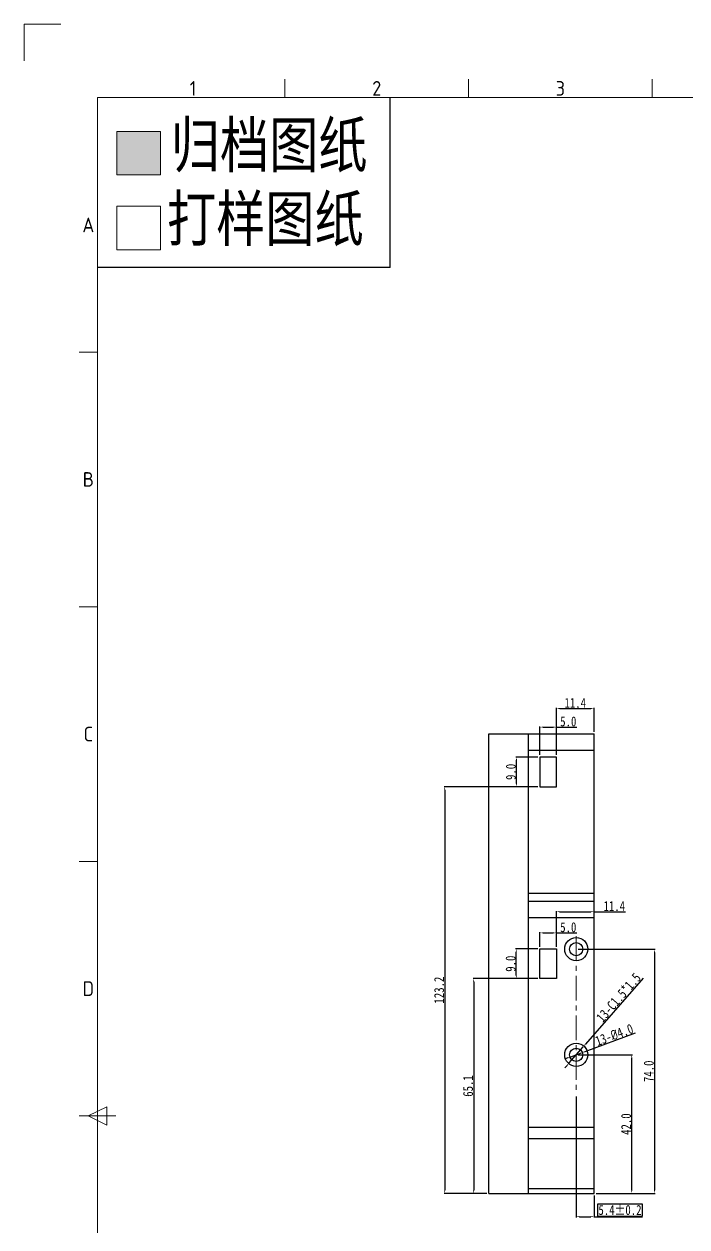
# Model space of a CAD drawing. Header units: inches. Extents: x 15988 to 16924, y -985 to -323.
# Drawn here: x 15987.7 to 16188.7, y -687.7 to -323.4 of the extents above; entities that cross this region are included whole.
import ezdxf
from ezdxf.enums import TextEntityAlignment as Align

# ---------------------------------------------------------------- set-up
doc = ezdxf.new("R2010")
doc.units = ezdxf.units.IN
doc.header["$MEASUREMENT"] = 0
doc.linetypes.add('CENTERX2', pattern=[4, 2.5, -0.5, 0.5, -0.5])
doc.layers.add('DIM', color=1, linetype='Continuous', lineweight=5)
doc.layers.add('中心线', color=2, linetype='CENTERX2', lineweight=5)
doc.layers.add('图框', color=7, linetype='Continuous')
doc.layers.add('注释', color=5, linetype='Continuous')
doc.styles.add('ISO Proportional', font='isocp.shx')
doc.styles.add('字母和汉字', font='arial.ttf', dxfattribs={"width": 0.8})
doc.styles.add('汉字专用', font='', dxfattribs={"width": 0.8})
doc.styles.get('汉字专用').set_extended_font_data('SimSun')
doc.dimstyles.new('1', dxfattribs={"dimtxt": 3, "dimasz": 1, "dimexe": 0.2, "dimexo": 0.625, "dimgap": 0.2, "dimtad": 1, "dimdec": 1, "dimzin": 1, "dimdsep": 46, "dimtxsty": '汉字专用', "dimcen": 2.5, "dimclrd": 256, "dimclre": 256, "dimclrt": 256, "dimadec": 0, "dimazin": 0, "dimtfac": 1, "dimtdec": 1, "dimtmove": 0, "dimatfit": 3, "dimfxl": 0, "dimarcsym": 0})
doc.dimstyles.new('副本1', dxfattribs={"dimtxt": 3, "dimasz": 1, "dimexe": 0.2, "dimexo": 0.625, "dimgap": -0.2, "dimtad": 1, "dimdec": 1, "dimzin": 1, "dimdsep": 46, "dimtxsty": '汉字专用', "dimcen": 2.5, "dimclrd": 256, "dimclre": 256, "dimclrt": 256, "dimadec": 0, "dimazin": 0, "dimtfac": 1, "dimtdec": 1, "dimtmove": 0, "dimatfit": 3, "dimfxl": 0, "dimarcsym": 0})

# ---------------------------------------------------------------- blocks, each defined once
blk = doc.blocks.new('*D32')
at = {"layer": 'Defpoints', "color": 0}
for p in [(16155.1, -635.6), (16171.92, -635.6), (16160.5, -677.6)]:
    blk.add_point(p, dxfattribs=at)
at = {"layer": 'DIM', "lineweight": -2}
for p, q in [((16155.73, -635.6), (16172.12, -635.6)), ((16171.92, -676.6), (16171.92, -636.6)), ((16161.13, -677.6), (16172.12, -677.6))]:
    blk.add_line(p, q, dxfattribs=at)
at = {"layer": 'DIM'}
for points in [[(16171.75, -636.6), (16172.09, -636.6), (16171.92, -635.6)], [(16171.75, -676.6), (16172.09, -676.6), (16171.92, -677.6)]]:
    blk.add_solid(points, dxfattribs=at)
at = {"layer": 'DIM', "insert": (16170.22, -656.6), "char_height": 3, "attachment_point": 5, "rotation": 90, "style": '汉字专用'}
blk.add_mtext('42.0', dxfattribs=at)
blk = doc.blocks.new('*D33')
at = {"layer": 'Defpoints', "color": 0}
for p in [(16155.1, -603.6), (16160.5, -677.6), (16178.81, -677.6)]:
    blk.add_point(p, dxfattribs=at)
at = {"layer": 'DIM', "lineweight": -2}
for p, q in [((16155.73, -603.6), (16179.01, -603.6)), ((16178.81, -604.6), (16178.81, -676.6)), ((16161.13, -677.6), (16179.01, -677.6))]:
    blk.add_line(p, q, dxfattribs=at)
at = {"layer": 'DIM'}
for points in [[(16178.64, -604.6), (16178.97, -604.6), (16178.81, -603.6)], [(16178.64, -676.6), (16178.97, -676.6), (16178.81, -677.6)]]:
    blk.add_solid(points, dxfattribs=at)
at = {"layer": 'DIM', "insert": (16177.11, -640.6), "char_height": 3, "attachment_point": 5, "rotation": 90, "style": '汉字专用'}
blk.add_mtext('74.0', dxfattribs=at)
blk = doc.blocks.new('*D38')
at = {"layer": 'Defpoints', "color": 0}
for p in [(16149.1, -598.67), (16144.1, -603.5), (16149.1, -603.5)]:
    blk.add_point(p, dxfattribs=at)
at = {"layer": 'DIM', "lineweight": -2}
for p, q in [((16144.1, -602.88), (16144.1, -598.47)), ((16145.1, -598.67), (16148.1, -598.67)), ((16149.1, -602.88), (16149.1, -598.47)), ((16149.1, -598.67), (16155.28, -598.67))]:
    blk.add_line(p, q, dxfattribs=at)
at = {"layer": 'DIM'}
for points in [[(16145.1, -598.51), (16145.1, -598.84), (16144.1, -598.67)], [(16148.1, -598.51), (16148.1, -598.84), (16149.1, -598.67)]]:
    blk.add_solid(points, dxfattribs=at)
at = {"layer": 'DIM', "insert": (16152.69, -596.97), "char_height": 3, "attachment_point": 5, "style": '汉字专用'}
blk.add_mtext('5.0', dxfattribs=at)
blk = doc.blocks.new('*D39')
at = {"layer": 'Defpoints', "color": 0}
for p in [(16136.92, -603.5), (16144.1, -603.5), (16144.1, -612.5)]:
    blk.add_point(p, dxfattribs=at)
at = {"layer": 'DIM', "lineweight": -2}
for p, q in [((16143.48, -603.5), (16136.72, -603.5)), ((16136.92, -611.5), (16136.92, -604.5)), ((16143.48, -612.5), (16136.72, -612.5))]:
    blk.add_line(p, q, dxfattribs=at)
at = {"layer": 'DIM'}
for points in [[(16136.75, -604.5), (16137.09, -604.5), (16136.92, -603.5)], [(16136.75, -611.5), (16137.09, -611.5), (16136.92, -612.5)]]:
    blk.add_solid(points, dxfattribs=at)
at = {"layer": 'DIM', "insert": (16135.22, -608), "char_height": 3, "attachment_point": 5, "rotation": 90, "style": '汉字专用'}
blk.add_mtext('9.0', dxfattribs=at)
blk = doc.blocks.new('*D40')
at = {"layer": 'Defpoints', "color": 0}
for p in [(16144.1, -612.5), (16124.02, -677.6), (16128.6, -677.6)]:
    blk.add_point(p, dxfattribs=at)
at = {"layer": 'DIM', "lineweight": -2}
for p, q in [((16143.48, -612.5), (16123.82, -612.5)), ((16124.02, -613.5), (16124.02, -676.6)), ((16127.98, -677.6), (16123.82, -677.6))]:
    blk.add_line(p, q, dxfattribs=at)
at = {"layer": 'DIM'}
for points in [[(16123.85, -613.5), (16124.18, -613.5), (16124.02, -612.5)], [(16123.85, -676.6), (16124.18, -676.6), (16124.02, -677.6)]]:
    blk.add_solid(points, dxfattribs=at)
at = {"layer": 'DIM', "insert": (16122.32, -645.05), "char_height": 3, "attachment_point": 5, "rotation": 90, "style": '汉字专用'}
blk.add_mtext('65.1', dxfattribs=at)
blk = doc.blocks.new('*D41')
at = {"layer": 'Defpoints', "color": 0}
for p in [(16160.5, -592.27), (16160.5, -597.48), (16149.1, -603.5)]:
    blk.add_point(p, dxfattribs=at)
at = {"layer": 'DIM', "lineweight": -2}
for p, q in [((16149.1, -602.88), (16149.1, -592.07)), ((16150.1, -592.27), (16159.5, -592.27)), ((16160.5, -596.86), (16160.5, -592.07)), ((16160.5, -592.27), (16170.01, -592.27))]:
    blk.add_line(p, q, dxfattribs=at)
at = {"layer": 'DIM'}
for points in [[(16150.1, -592.1), (16150.1, -592.43), (16149.1, -592.27)], [(16159.5, -592.1), (16159.5, -592.43), (16160.5, -592.27)]]:
    blk.add_solid(points, dxfattribs=at)
at = {"layer": 'DIM', "insert": (16166.63, -590.57), "char_height": 3, "attachment_point": 5, "style": '汉字专用'}
blk.add_mtext('11.4', dxfattribs=at)
blk = doc.blocks.new('*D42')
at = {"layer": 'Defpoints', "color": 0}
for p in [(16149.1, -536.34), (16144.1, -545.4), (16149.1, -545.4)]:
    blk.add_point(p, dxfattribs=at)
at = {"layer": 'DIM', "lineweight": -2}
for p, q in [((16144.1, -544.78), (16144.1, -536.14)), ((16145.1, -536.34), (16148.1, -536.34)), ((16149.1, -544.78), (16149.1, -536.14)), ((16149.1, -536.34), (16155.28, -536.34))]:
    blk.add_line(p, q, dxfattribs=at)
at = {"layer": 'DIM'}
for points in [[(16145.1, -536.17), (16145.1, -536.51), (16144.1, -536.34)], [(16148.1, -536.17), (16148.1, -536.51), (16149.1, -536.34)]]:
    blk.add_solid(points, dxfattribs=at)
at = {"layer": 'DIM', "insert": (16152.69, -534.64), "char_height": 3, "attachment_point": 5, "style": '汉字专用'}
blk.add_mtext('5.0', dxfattribs=at)
blk = doc.blocks.new('*D43')
at = {"layer": 'Defpoints', "color": 0}
for p in [(16160.5, -530.72), (16160.5, -538.4), (16149.1, -545.4)]:
    blk.add_point(p, dxfattribs=at)
at = {"layer": 'DIM', "lineweight": -2}
for p, q in [((16149.1, -544.78), (16149.1, -530.52)), ((16150.1, -530.72), (16159.5, -530.72)), ((16160.5, -537.78), (16160.5, -530.52))]:
    blk.add_line(p, q, dxfattribs=at)
at = {"layer": 'DIM'}
for points in [[(16150.1, -530.55), (16150.1, -530.88), (16149.1, -530.72)], [(16159.5, -530.55), (16159.5, -530.88), (16160.5, -530.72)]]:
    blk.add_solid(points, dxfattribs=at)
at = {"layer": 'DIM', "insert": (16154.8, -529.02), "char_height": 3, "attachment_point": 5, "style": '汉字专用'}
blk.add_mtext('11.4', dxfattribs=at)
blk = doc.blocks.new('*D44')
at = {"layer": 'Defpoints', "color": 0}
for p in [(16144.1, -554.4), (16115.24, -677.6), (16128.6, -677.6)]:
    blk.add_point(p, dxfattribs=at)
at = {"layer": 'DIM', "lineweight": -2}
for p, q in [((16143.48, -554.4), (16115.04, -554.4)), ((16115.24, -555.4), (16115.24, -676.6)), ((16127.98, -677.6), (16115.04, -677.6))]:
    blk.add_line(p, q, dxfattribs=at)
at = {"layer": 'DIM'}
for points in [[(16115.07, -555.4), (16115.4, -555.4), (16115.24, -554.4)], [(16115.07, -676.6), (16115.4, -676.6), (16115.24, -677.6)]]:
    blk.add_solid(points, dxfattribs=at)
at = {"layer": 'DIM', "insert": (16113.54, -616), "char_height": 3, "attachment_point": 5, "rotation": 90, "style": '汉字专用'}
blk.add_mtext('123.2', dxfattribs=at)
blk = doc.blocks.new('*D45')
at = {"layer": 'Defpoints', "color": 0}
for p in [(16137, -545.4), (16144.1, -545.4), (16144.1, -554.4)]:
    blk.add_point(p, dxfattribs=at)
at = {"layer": 'DIM', "lineweight": -2}
for p, q in [((16143.48, -545.4), (16136.8, -545.4)), ((16137, -553.4), (16137, -546.4)), ((16143.48, -554.4), (16136.8, -554.4))]:
    blk.add_line(p, q, dxfattribs=at)
at = {"layer": 'DIM'}
for points in [[(16136.83, -546.4), (16137.16, -546.4), (16137, -545.4)], [(16136.83, -553.4), (16137.16, -553.4), (16137, -554.4)]]:
    blk.add_solid(points, dxfattribs=at)
at = {"layer": 'DIM', "insert": (16135.3, -549.9), "char_height": 3, "attachment_point": 5, "rotation": 90, "style": '汉字专用'}
blk.add_mtext('9.0', dxfattribs=at)
blk = doc.blocks.new('*D86')
at = {"layer": 'Defpoints', "color": 0}
for p in [(16153.46, -636.21), (16156.74, -635)]:
    blk.add_point(p, dxfattribs=at)
at = {"layer": 'DIM', "lineweight": -2}
for p, q in [((16172.98, -629.02), (16157.68, -634.65)), ((16152.52, -636.55), (16151.58, -636.9)), ((16153.46, -636.21), (16156.74, -635))]:
    blk.add_line(p, q, dxfattribs=at)
at = {"layer": 'DIM'}
for points in [[(16152.46, -636.39), (16152.58, -636.71), (16153.46, -636.21)], [(16157.63, -634.5), (16157.74, -634.81), (16156.74, -635)]]:
    blk.add_solid(points, dxfattribs=at)
at = {"layer": 'DIM', "insert": (16166.63, -629.55), "char_height": 3, "attachment_point": 5, "rotation": 20.194, "style": '汉字专用'}
blk.add_mtext('13-{\\fISOCPEUR|b0|i0|c134|p34;%%C}4.0', dxfattribs=at)
blk = doc.blocks.new('*D87')
at = {"layer": 'Defpoints', "color": 0}
for p in [(16157.24, -633.15), (16152.97, -638.05)]:
    blk.add_point(p, dxfattribs=at)
at = {"layer": 'DIM', "lineweight": -2}
for p, q in [((16175.35, -612.34), (16157.89, -632.4)), ((16152.97, -638.05), (16157.24, -633.15)), ((16152.31, -638.81), (16151.66, -639.56))]:
    blk.add_line(p, q, dxfattribs=at)
at = {"layer": 'DIM'}
for points in [[(16157.77, -632.29), (16158.02, -632.51), (16157.24, -633.15)], [(16152.19, -638.7), (16152.44, -638.92), (16152.97, -638.05)]]:
    blk.add_solid(points, dxfattribs=at)
at = {"layer": 'DIM', "insert": (16167.94, -618.26), "char_height": 3, "attachment_point": 5, "rotation": 48.9662, "style": '汉字专用'}
blk.add_mtext('13-C1.5*1.5', dxfattribs=at)
blk = doc.blocks.new('*D100')
at = {"layer": 'Defpoints', "color": 0}
for p in [(16155.1, -647.55), (16160.5, -677.6), (16160.5, -684.64)]:
    blk.add_point(p, dxfattribs=at)
at = {"layer": 'DIM', "lineweight": -2}
for p, q in [((16155.1, -648.18), (16155.1, -684.84)), ((16160.5, -678.23), (16160.5, -684.84)), ((16175.22, -680.8), (16161.5, -680.8)), ((16161.5, -680.8), (16161.5, -684.44)), ((16175.22, -684.44), (16175.22, -680.8)), ((16156.1, -684.64), (16159.5, -684.64)), ((16160.5, -684.64), (16175.22, -684.64)), ((16161.5, -684.44), (16175.22, -684.44))]:
    blk.add_line(p, q, dxfattribs=at)
at = {"layer": 'DIM'}
for points in [[(16156.1, -684.47), (16156.1, -684.8), (16155.1, -684.64)], [(16159.5, -684.8), (16159.5, -684.47), (16160.5, -684.64)]]:
    blk.add_solid(points, dxfattribs=at)
at = {"layer": 'DIM', "insert": (16168.36, -682.62), "char_height": 3, "attachment_point": 5, "style": '汉字专用'}
blk.add_mtext('5.4%%P0.2', dxfattribs=at)

msp = doc.modelspace()

# ---------------------------------------------------------------- hatches: boundary and pattern name
at = {"layer": '注释'}
msp.add_hatch(color=0, dxfattribs=at).paths.add_polyline_path([(16015.87, -355.89), (16029.06, -355.89), (16029.06, -369.08), (16015.87, -369.08)])

# ---------------------------------------------------------------- linework, layer by layer
at = {"color": 7, "linetype": 'Continuous'}
for p, q in [((16098.67, -397.1), (16098.67, -345.65)), ((16098.67, -397.1), (16010, -397.1)), ((16128.6, -677.6), (16128.6, -538.4)), ((16128.6, -538.4), (16160.5, -538.4)), ((16140.6, -677.6), (16140.6, -538.4)), ((16160.5, -677.6), (16160.5, -538.4)), ((16160.5, -543.4), (16140.6, -543.4)), ((16144.1, -545.4), (16144.1, -554.4)), ((16149.1, -545.4), (16144.1, -545.4)), ((16149.1, -554.4), (16149.1, -545.4)), ((16144.1, -554.4), (16149.1, -554.4)), ((16140.6, -586.6), (16160.5, -586.6)), ((16140.6, -589.1), (16160.5, -589.1)), ((16160.5, -594.1), (16140.6, -594.1)), ((16144.1, -612.5), (16144.1, -603.5)), ((16144.1, -603.5), (16149.1, -603.5)), ((16149.1, -603.5), (16149.1, -612.5)), ((16149.1, -612.5), (16144.1, -612.5)), ((16140.6, -657.55), (16160.5, -657.55)), ((16160.5, -661.09), (16140.6, -661.09)), ((16128.6, -677.6), (16160.5, -677.6)), ((16140.6, -676.14), (16160.5, -676.14))]:
    msp.add_line(p, q, dxfattribs=at)
for centre, radius in [((16155.1, -603.6), 3.5), ((16155.1, -603.6), 2), ((16155.1, -635.6), 3.5), ((16155.1, -635.6), 2)]:
    msp.add_circle(centre, radius, dxfattribs=at)
at = {"layer": 'DIM', "color": 0}
for p, q in [((16015.87, -355.89), (16029.06, -355.89)), ((16015.87, -369.08), (16015.87, -355.89)), ((16029.06, -355.89), (16029.06, -369.08)), ((16029.06, -369.08), (16015.87, -369.08)), ((16015.87, -378.56), (16029.06, -378.56)), ((16015.87, -391.75), (16015.87, -378.56)), ((16029.06, -378.56), (16029.06, -391.75)), ((16029.06, -391.75), (16015.87, -391.75))]:
    msp.add_line(p, q, dxfattribs=at)
at = {"layer": '中心线', "color": 2, "ltscale": 3}
msp.add_line((16155.1, -599.67), (16155.1, -647.55), dxfattribs=at)
at = {"layer": '图框', "color": 7, "lineweight": 9}
for p, q in [((15998.86, -323.38), (15987.72, -323.38)), ((15987.72, -323.38), (15987.72, -334.51)), ((16066.79, -345.65), (16066.79, -340.08)), ((16122.47, -345.65), (16122.47, -340.08)), ((16178.15, -345.65), (16178.15, -340.08)), ((16902, -345.65), (16010, -345.65)), ((16010, -345.65), (16010, -962.59)), ((16004.43, -422.77), (16010, -422.77)), ((16004.43, -499.88), (16010, -499.88)), ((16004.43, -577), (16010, -577)), ((16007.21, -654.12), (16012.78, -651.34)), ((16012.78, -651.34), (16012.78, -656.9)), ((16004.43, -654.12), (16015.56, -654.12)), ((16012.78, -656.9), (16007.21, -654.12))]:
    msp.add_line(p, q, dxfattribs=at)

# ---------------------------------------------------------------- texts
at = {"layer": '图框', "color": 7, "lineweight": 9, "style": 'ISO Proportional'}
for s, p in [('1', (16038.95, -342.86)), ('2', (16094.63, -342.86)), ('3', (16150.31, -342.86)), ('A', (16007.21, -384.21)), ('B', (16007.21, -461.32)), ('C', (16007.21, -538.44)), ('D', (16007.21, -615.56))]:
    msp.add_text(s, height=4.45, dxfattribs=at).set_placement(p, align=Align.MIDDLE)
at = {"layer": '注释', "color": 0, "lineweight": -3, "char_height": 13.6627, "width": 188.7469, "attachment_point": 1, "style": '字母和汉字'}
for s, insert in [('{\\fSimSun|b0|i0|c134|p2; 归档图纸}', (16024.76, -353.12)), ('{\\fSimSun|b0|i0|c134|p2;   打样图纸}', (16008.74, -375.48))]:
    msp.add_mtext(s, dxfattribs=dict(at, insert=insert))

# ---------------------------------------------------------------- dimensions: what is measured, and where the dimension line sits
at = {"layer": 'DIM'}
for base, p1, p2, picture, middle in [((16160.5, -530.72), (16149.1, -545.4), (16160.5, -538.4), '*D43', (16154.8, -529.02)), ((16149.1, -536.34), (16144.1, -545.4), (16149.1, -545.4), '*D42', (16152.69, -534.64))]:
    dim = msp.add_linear_dim(base=base, p1=p1, p2=p2, dimstyle='1', dxfattribs=at)
    dim.commit()
    dim.dimension.update_dxf_attribs({"geometry": picture, "text_midpoint": middle})
for base, p1, p2, picture, middle in [((16137, -545.4), (16144.1, -554.4), (16144.1, -545.4), '*D45', (16135.3, -549.9)), ((16115.24, -677.6), (16144.1, -554.4), (16128.6, -677.6), '*D44', (16113.54, -616)), ((16136.92, -603.5), (16144.1, -612.5), (16144.1, -603.5), '*D39', (16135.22, -608)), ((16178.81, -677.6), (16155.1, -603.6), (16160.5, -677.6), '*D33', (16177.11, -640.6)), ((16124.02, -677.6), (16144.1, -612.5), (16128.6, -677.6), '*D40', (16122.32, -645.05)), ((16171.92, -635.6), (16160.5, -677.6), (16155.1, -635.6), '*D32', (16170.22, -656.6))]:
    dim = msp.add_linear_dim(base=base, p1=p1, p2=p2, angle=90, dimstyle='1', dxfattribs=at)
    dim.commit()
    dim.dimension.update_dxf_attribs({"geometry": picture, "text_midpoint": middle})
for base, p1, p2, picture, middle in [((16160.5, -592.27), (16149.1, -603.5), (16160.5, -597.48), '*D41', (16166.63, -592.27)), ((16149.1, -598.67), (16144.1, -603.5), (16149.1, -603.5), '*D38', (16152.69, -598.67))]:
    dim = msp.add_linear_dim(base=base, p1=p1, p2=p2, dimstyle='1', dxfattribs=at)
    dim.commit()
    dim.dimension.update_dxf_attribs({"geometry": picture, "text_midpoint": middle, "dimtype": 160})
dim = msp.add_diameter_dim_2p(p1=(16152.97, -638.05), p2=(16157.24, -633.15), text='13-C1.5*1.5', dimstyle='1', dxfattribs=at)
dim.commit()
dim.dimension.update_dxf_attribs({"geometry": '*D87', "text_midpoint": (16169.22, -619.38), "dimtype": 163})
dim = msp.add_diameter_dim_2p(p1=(16153.46, -636.21), p2=(16156.74, -635), text='13-{\\fISOCPEUR|b0|i0|c134|p34;%%C}4.0', dimstyle='1', override={"dimpost": '<>'}, dxfattribs=at)
dim.commit()
dim.dimension.update_dxf_attribs({"geometry": '*D86', "text_midpoint": (16167.21, -631.15), "dimtype": 163})
dim = msp.add_linear_dim(base=(16160.5, -684.64), p1=(16155.1, -647.55), p2=(16160.5, -677.6), text='<>%%P0.2', dimstyle='副本1', dxfattribs=at)
dim.commit()
dim.dimension.update_dxf_attribs({"geometry": '*D100', "text_midpoint": (16168.36, -684.64), "dimtype": 160})

doc.saveas('drawing.dxf')
